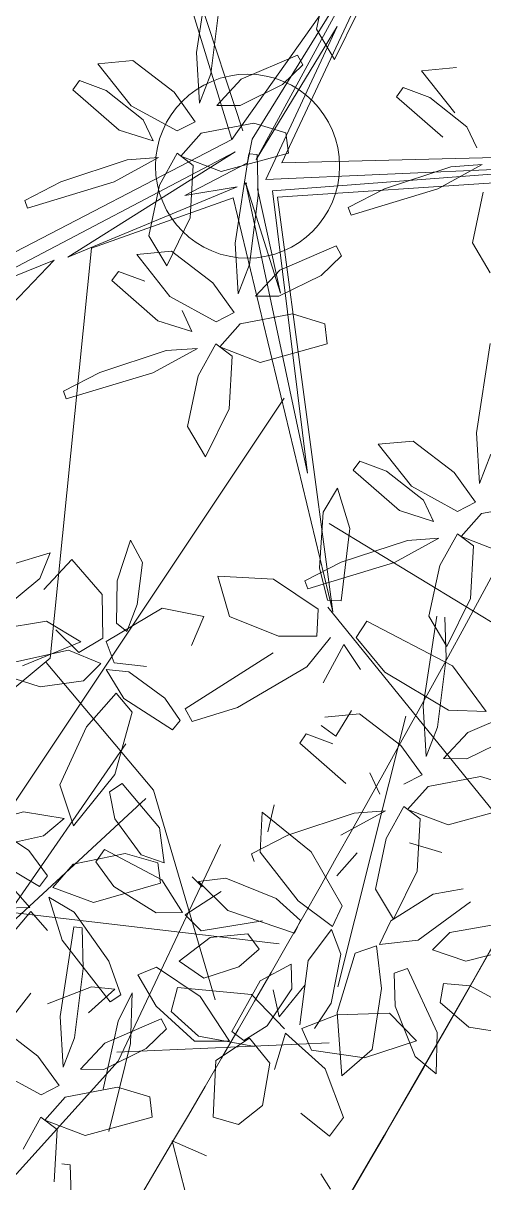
# Model space of a CAD drawing. Header units: millimetres. Extents: x 4980 to 19099, y 3891 to 5773.
# Drawn here: x 8089.62 to 8102.45, y 4383.84 to 4416.18 of the extents above; entities that cross this region are included whole.
import ezdxf

# ---------------------------------------------------------------- set-up
doc = ezdxf.new("R2010")
doc.units = ezdxf.units.MM
for name, color, linetype, lineweight in [('no3_ahşap gorunus on kalın', 34, 'Continuous', 20), ('no3_ölçü tefriş', 252, 'Continuous', 0), ('PLAN YAZI', 4, 'Continuous', 9)]:
    doc.layers.add(name, color=color, linetype=linetype, lineweight=lineweight)

# ---------------------------------------------------------------- blocks, each defined once
blk = doc.blocks.new('p34')
at = {"color": 68}
for p, q in [((1678.405, -14123.875), (1678.119, -14123.164)), ((1678.119, -14123.164), (1679.223, -14123.492)), ((1679.573, -14124.831), (1678.405, -14123.875)), ((1677.269, -14125.649), (1678.225, -14125.068)), ((1678.225, -14125.068), (1679.922, -14125.339)), ((1678.903, -14126.316), (1677.269, -14125.649)), ((1675.098, -14130.847), (1676.139, -14129.606)), ((1676.139, -14129.606), (1676.493, -14129.832)), ((1676.493, -14129.832), (1676.343, -14130.589)), ((1677.758, -14130.572), (1678.887, -14130.385)), ((1678.887, -14130.385), (1680.781, -14130.901)), ((1678.339, -14131.055), (1677.758, -14130.572)), ((1679.813, -14131.374), (1678.339, -14131.055)), ((1678.724, -14133.05), (1679.451, -14132.209)), ((1679.462, -14133.069), (1678.724, -14133.05))]:
    blk.add_line(p, q, dxfattribs=at)
at = {"color": 44}
for p, q in [((1679.44, -14133.399), (1676.031, -14128.502)), ((1676.283, -14137.346), (1673.404, -14131.319)), ((1682.755, -14132.766), (1671.775, -14134.094)), ((1676.318, -14137.098), (1670.396, -14136.858)), ((1692.198, -14143.891), (1694.497, -14136.818)), ((1692.508, -14144.125), (1694.72, -14136.809)), ((1691.114, -14144.782), (1687.482, -14137.116)), ((1692.508, -14144.125), (1687.589, -14137.234)), ((1682.842, -14144.569), (1676.283, -14137.346)), ((1691.944, -14144.122), (1688.533, -14138.654)), ((1688.533, -14138.654), (1691.834, -14144.693)), ((1691.834, -14144.693), (1689.564, -14140.991)), ((1689.564, -14140.991), (1691.56, -14145.247)), ((1692.072, -14144.782), (1691.944, -14144.122)), ((1692.508, -14144.125), (1701.348, -14148.674)), ((1691.114, -14144.782), (1681.141, -14144.583)), ((1692.412, -14144.474), (1697.09, -14147.395)), ((1700.697, -14148.791), (1692.412, -14144.474)), ((1691.56, -14145.247), (1681.376, -14144.838)), ((1681.376, -14144.838), (1691.38, -14145.568)), ((1693.827, -14145.686), (1692.072, -14144.782)), ((1691.245, -14145.741), (1681.275, -14145.128)), ((1690.433, -14153.439), (1692.127, -14145.361)), ((1691.38, -14145.568), (1690.433, -14153.439)), ((1692.127, -14145.361), (1691.165, -14148.417)), ((1691.165, -14148.417), (1691.795, -14145.506)), ((1697.09, -14147.395), (1692.365, -14145.451)), ((1692.365, -14145.451), (1693.827, -14145.686)), ((1689.745, -14157.312), (1691.245, -14145.741)), ((1692.477, -14145.759), (1689.745, -14157.312)), ((1696.426, -14147.139), (1692.477, -14145.759)), ((1696.426, -14147.139), (1697.633, -14158.576)), ((1701.444, -14149.067), (1697.468, -14147.471)), ((1709.373, -14159.799), (1697.468, -14147.471)), ((1691.075, -14151.353), (1700.732, -14165.701)), ((1689.842, -14154.849), (1677.356, -14162.512)), ((1689.888, -14157.183), (1682.828, -14165.969)), ((1697.633, -14158.576), (1701.75, -14161.968)), ((1697.741, -14158.695), (1694.76, -14162.265)), ((1687.725, -14160.227), (1689.649, -14167.77)), ((1694.76, -14162.265), (1693.074, -14168.117)), ((1694.975, -14162.502), (1699.595, -14166.733))]:
    blk.add_line(p, q, dxfattribs=at)
at = {"color": 66}
for p, q in [((1672.087, -14130.966), (1671.902, -14130.222)), ((1676.343, -14130.589), (1675.616, -14131.594)), ((1674.972, -14131.821), (1675.098, -14130.847)), ((1675.616, -14131.594), (1674.972, -14131.821)), ((1675.044, -14132.3), (1676.639, -14131.445)), ((1676.639, -14131.445), (1676.878, -14131.79)), ((1676.878, -14131.79), (1676.379, -14132.479)), ((1674.2, -14132.216), (1673.92, -14132.499)), ((1674.467, -14133.211), (1675.044, -14132.3)), ((1673.386, -14132.626), (1674.396, -14133.275)), ((1676.379, -14132.479), (1675.201, -14133.212)), ((1674.396, -14133.275), (1673.956, -14133.724)), ((1675.201, -14133.212), (1674.467, -14133.211)), ((1673.956, -14133.724), (1672.241, -14133.452)), ((1677.272, -14133.626), (1677.241, -14134.764)), ((1677.501, -14133.601), (1677.272, -14133.626)), ((1677.89, -14136.095), (1677.501, -14133.601)), ((1677.241, -14134.764), (1677.493, -14136.692)), ((1671.792, -14136.131), (1671.058, -14135.243)), ((1671.638, -14136.465), (1672.554, -14135.503)), ((1671.951, -14135.381), (1671.792, -14136.131)), ((1672.554, -14135.503), (1674.621, -14135.305)), ((1674.621, -14135.305), (1674.8, -14135.974)), ((1670.178, -14136.083), (1671.155, -14136.461)), ((1674.8, -14135.974), (1674.036, -14136.66)), ((1675.075, -14136.176), (1674.925, -14136.453)), ((1676.648, -14136.847), (1675.075, -14136.176)), ((1677.814, -14137.507), (1677.89, -14136.095)), ((1670.508, -14137.585), (1671.613, -14136.585)), ((1671.155, -14136.461), (1670.892, -14137.062)), ((1671.613, -14136.585), (1671.927, -14137.595)), ((1674.925, -14136.453), (1675.495, -14137.001)), ((1679.661, -14136.312), (1678.517, -14137.197)), ((1672.054, -14137.426), (1672.614, -14136.724)), ((1674.036, -14136.66), (1672.481, -14136.956)), ((1672.614, -14136.724), (1673.558, -14137.339)), ((1677.328, -14137.572), (1676.648, -14136.847)), ((1677.493, -14136.692), (1677.814, -14137.507)), ((1675.495, -14137.001), (1676.676, -14137.578)), ((1678.517, -14137.197), (1677.929, -14138.025)), ((1672.267, -14138.604), (1672.054, -14137.426)), ((1673.558, -14137.339), (1673.639, -14138.924)), ((1676.676, -14137.578), (1677.328, -14137.572)), ((1678.433, -14138.281), (1679.714, -14137.573)), ((1675.403, -14138.349), (1676.301, -14138.074)), ((1676.301, -14138.074), (1677.762, -14138.346)), ((1677.929, -14138.025), (1678.433, -14138.281)), ((1675.335, -14138.911), (1675.403, -14138.349)), ((1677.762, -14138.346), (1678.334, -14138.985)), ((1673.639, -14138.924), (1672.934, -14139.129)), ((1677.21, -14139.42), (1675.335, -14138.911)), ((1678.334, -14138.985), (1677.21, -14139.42)), ((1678.437, -14138.902), (1677.989, -14139.247)), ((1678.932, -14139.79), (1678.437, -14138.902)), ((1677.989, -14139.247), (1678.078, -14140.708)), ((1673.828, -14140.004), (1674.787, -14139.573)), ((1674.787, -14139.573), (1674.396, -14141.103)), ((1677.63, -14140.231), (1677.599, -14141.368)), ((1677.859, -14140.206), (1677.63, -14140.231))]:
    blk.add_line(p, q, dxfattribs=at)
at = {"color": 64}
for p, q in [((1667.963, -14136.813), (1668.711, -14136.044)), ((1668.711, -14136.044), (1670.178, -14136.083)), ((1669.418, -14137.287), (1667.963, -14136.813)), ((1670.892, -14137.062), (1669.418, -14137.287)), ((1670.004, -14138.943), (1670.508, -14137.585)), ((1671.196, -14138.819), (1670.402, -14139.461)), ((1672.934, -14139.129), (1672.267, -14138.604)), ((1670.402, -14139.461), (1670.004, -14138.943)), ((1693.485, -14141.698), (1693.096, -14139.204)), ((1690.133, -14141.064), (1689.827, -14139.65)), ((1670.648, -14140.517), (1670.379, -14140.941)), ((1688.973, -14140.569), (1689.637, -14141.905)), ((1689.637, -14141.905), (1690.133, -14141.064)), ((1687.212, -14142.232), (1686.239, -14142.146)), ((1686.291, -14143.406), (1687.212, -14142.232)), ((1687.726, -14142.701), (1686.987, -14142.979)), ((1687.912, -14142.955), (1687.726, -14142.701)), ((1686.987, -14142.979), (1685.958, -14143.797)), ((1686.629, -14144.086), (1687.912, -14142.955))]:
    blk.add_line(p, q, dxfattribs=at)
at = {"color": 62}
for p, q in [((1692.836, -14140.366), (1693.088, -14142.294)), ((1693.409, -14143.109), (1693.485, -14141.698)), ((1690.67, -14141.779), (1690.521, -14142.056)), ((1690.521, -14142.056), (1691.09, -14142.603)), ((1692.243, -14142.45), (1690.67, -14141.779)), ((1695.257, -14141.915), (1694.112, -14142.799)), ((1696.229, -14142.001), (1695.257, -14141.915)), ((1695.309, -14143.175), (1696.229, -14142.001)), ((1693.088, -14142.294), (1693.409, -14143.109)), ((1691.09, -14142.603), (1692.271, -14143.18)), ((1692.923, -14143.174), (1692.243, -14142.45)), ((1695.647, -14143.855), (1696.929, -14142.724)), ((1696.743, -14142.47), (1696.004, -14142.748)), ((1696.929, -14142.724), (1696.743, -14142.47)), ((1694.112, -14142.799), (1693.524, -14143.628)), ((1696.004, -14142.748), (1694.975, -14143.566)), ((1692.271, -14143.18), (1692.923, -14143.174)), ((1694.028, -14143.883), (1695.309, -14143.175)), ((1690.998, -14143.952), (1691.896, -14143.677)), ((1691.896, -14143.677), (1693.357, -14143.948)), ((1693.524, -14143.628), (1694.028, -14143.883)), ((1694.975, -14143.566), (1694.7, -14144.158)), ((1685.958, -14143.797), (1685.683, -14144.389)), ((1690.93, -14144.514), (1690.998, -14143.952)), ((1693.357, -14143.948), (1693.929, -14144.588)), ((1694.7, -14144.158), (1695.647, -14143.855)), ((1692.805, -14145.023), (1690.93, -14144.514)), ((1691.807, -14144.554), (1691.776, -14145.691)), ((1692.036, -14144.529), (1691.807, -14144.554)), ((1692.425, -14147.023), (1692.036, -14144.529)), ((1693.929, -14144.588), (1692.805, -14145.023)), ((1694.032, -14144.504), (1693.584, -14144.85)), ((1694.527, -14145.392), (1694.032, -14144.504)), ((1695.424, -14144.684), (1694.55, -14144.624)), ((1694.55, -14144.624), (1695.791, -14145.3)), ((1686.407, -14144.915), (1685.533, -14144.855)), ((1685.533, -14144.855), (1686.774, -14145.531)), ((1688.255, -14145.518), (1686.407, -14144.915)), ((1693.584, -14144.85), (1693.673, -14146.31)), ((1697.273, -14145.287), (1695.424, -14144.684)), ((1695.791, -14145.3), (1698.21, -14146.021)), ((1698.286, -14145.804), (1697.273, -14145.287)), ((1685.816, -14147.036), (1685.51, -14145.623)), ((1686.774, -14145.531), (1689.193, -14146.252)), ((1689.269, -14146.035), (1688.255, -14145.518)), ((1694.833, -14146.806), (1694.527, -14145.392)), ((1691.776, -14145.691), (1692.028, -14147.62)), ((1698.21, -14146.021), (1698.286, -14145.804)), ((1689.193, -14146.252), (1689.269, -14146.035)), ((1693.673, -14146.31), (1694.337, -14147.646)), ((1694.337, -14147.646), (1694.833, -14146.806)), ((1685.32, -14147.877), (1685.816, -14147.036)), ((1689.61, -14147.104), (1689.461, -14147.381)), ((1691.184, -14147.775), (1689.61, -14147.104)), ((1692.349, -14148.435), (1692.425, -14147.023)), ((1694.197, -14147.24), (1693.052, -14148.124)), ((1695.169, -14147.326), (1694.197, -14147.24)), ((1689.461, -14147.381), (1690.03, -14147.929)), ((1694.249, -14148.5), (1695.169, -14147.326)), ((1691.863, -14148.499), (1691.184, -14147.775)), ((1692.028, -14147.62), (1692.349, -14148.435)), ((1695.684, -14147.795), (1694.944, -14148.074)), ((1695.869, -14148.049), (1695.684, -14147.795)), ((1690.03, -14147.929), (1691.211, -14148.505)), ((1693.052, -14148.124), (1692.464, -14148.953)), ((1694.587, -14149.181), (1695.869, -14148.049)), ((1691.211, -14148.505), (1691.863, -14148.499)), ((1692.969, -14149.209), (1694.249, -14148.5)), ((1689.938, -14149.277), (1690.836, -14149.002)), ((1690.836, -14149.002), (1692.297, -14149.274)), ((1692.464, -14148.953), (1692.969, -14149.209)), ((1693.915, -14148.892), (1693.641, -14149.483)), ((1693.641, -14149.483), (1694.587, -14149.181)), ((1689.87, -14149.839), (1689.938, -14149.277)), ((1692.297, -14149.274), (1692.869, -14149.913)), ((1685.72, -14152.341), (1685.331, -14149.847)), ((1691.745, -14150.348), (1689.87, -14149.839)), ((1692.973, -14149.83), (1692.525, -14150.175)), ((1693.468, -14150.717), (1692.973, -14149.83)), ((1692.869, -14149.913), (1691.745, -14150.348)), ((1694.364, -14150.01), (1693.49, -14149.949)), ((1693.49, -14149.949), (1694.731, -14150.625)), ((1692.525, -14150.175), (1692.613, -14151.636)), ((1688.464, -14152.644), (1687.491, -14152.558)), ((1687.544, -14153.818), (1688.464, -14152.644)), ((1687.882, -14154.499), (1689.164, -14153.367)), ((1688.978, -14153.113), (1688.239, -14153.392)), ((1689.164, -14153.367), (1688.978, -14153.113))]:
    blk.add_line(p, q, dxfattribs=at)
at = {"color": 60}
for p, q in [((1696.213, -14150.612), (1694.364, -14150.01)), ((1693.773, -14152.131), (1693.468, -14150.717)), ((1694.731, -14150.625), (1697.15, -14151.347)), ((1697.226, -14151.129), (1696.213, -14150.612)), ((1697.15, -14151.347), (1697.226, -14151.129)), ((1692.613, -14151.636), (1693.277, -14152.972)), ((1685.644, -14153.753), (1685.72, -14152.341)), ((1693.277, -14152.972), (1693.773, -14152.131)), ((1687.491, -14152.558), (1686.347, -14153.442)), ((1685.323, -14152.938), (1685.644, -14153.753)), ((1688.239, -14153.392), (1687.21, -14154.21)), ((1686.347, -14153.442), (1685.759, -14154.271)), ((1686.263, -14154.527), (1687.544, -14153.818)), ((1689.603, -14153.868), (1689.263, -14154.995)), ((1690.003, -14154.531), (1689.603, -14153.868)), ((1684.131, -14154.32), (1685.592, -14154.592)), ((1685.759, -14154.271), (1686.263, -14154.527)), ((1687.21, -14154.21), (1686.935, -14154.801)), ((1685.592, -14154.592), (1686.164, -14155.231)), ((1686.935, -14154.801), (1687.882, -14154.499)), ((1690.117, -14156.083), (1690.003, -14154.531)), ((1689.263, -14154.995), (1689.516, -14157.004)), ((1686.164, -14155.231), (1685.04, -14155.666)), ((1686.267, -14155.148), (1685.819, -14155.493)), ((1686.762, -14156.035), (1686.267, -14155.148)), ((1687.659, -14155.328), (1686.785, -14155.267)), ((1686.785, -14155.267), (1688.026, -14155.943)), ((1689.508, -14155.93), (1687.659, -14155.328)), ((1695.376, -14155.289), (1695.046, -14155.92)), ((1695.755, -14156.423), (1695.376, -14155.289)), ((1685.819, -14155.493), (1685.908, -14156.954)), ((1688.026, -14155.943), (1690.445, -14156.665)), ((1690.521, -14156.447), (1689.508, -14155.93)), ((1695.046, -14155.92), (1695.201, -14157.083)), ((1696.172, -14156.807), (1697.016, -14155.828)), ((1697.016, -14155.828), (1697.795, -14156.658)), ((1687.068, -14157.449), (1686.762, -14156.035)), ((1689.893, -14156.992), (1690.117, -14156.083)), ((1691.398, -14156.399), (1692.948, -14156.309)), ((1692.948, -14156.309), (1692.622, -14157.431)), ((1690.158, -14157.24), (1691.398, -14156.399)), ((1690.445, -14156.665), (1690.521, -14156.447)), ((1695.774, -14157.604), (1695.755, -14156.423)), ((1685.908, -14156.954), (1686.572, -14158.29)), ((1696.163, -14158.025), (1696.172, -14156.807)), ((1689.516, -14157.004), (1689.893, -14156.992)), ((1690.197, -14157.986), (1690.158, -14157.24)), ((1693.346, -14157.432), (1694.498, -14157.193)), ((1694.498, -14157.193), (1696.07, -14158.119)), ((1695.201, -14157.083), (1695.486, -14157.841)), ((1686.415, -14158.836), (1688.797, -14157.582)), ((1686.572, -14158.29), (1687.068, -14157.449)), ((1686.622, -14157.475), (1686.591, -14158.612)), ((1687.24, -14159.943), (1686.851, -14157.449)), ((1688.797, -14157.582), (1689.099, -14158.036)), ((1692.622, -14157.431), (1691.265, -14157.988)), ((1693.688, -14158.233), (1693.346, -14157.432)), ((1695.486, -14157.841), (1695.774, -14157.604)), ((1697.47, -14157.786), (1696.832, -14158.423)), ((1689.099, -14158.036), (1688.303, -14159.003)), ((1689.444, -14158.223), (1688.986, -14158.921)), ((1690.022, -14159.297), (1689.444, -14158.223)), ((1690.48, -14158.847), (1689.815, -14158.033)), ((1691.265, -14157.988), (1690.197, -14157.986)), ((1696.07, -14158.119), (1695.848, -14158.708)), ((1696.832, -14158.423), (1696.163, -14158.025)), ((1691.416, -14158.448), (1693.872, -14160.006)), ((1696.213, -14158.729), (1697.115, -14158.356)), ((1697.115, -14158.356), (1698.671, -14158.692)), ((1685.481, -14160.109), (1686.415, -14158.836)), ((1686.591, -14158.612), (1686.843, -14160.54)), ((1692.415, -14159.973), (1690.48, -14158.847)), ((1695.848, -14158.708), (1694.947, -14158.821)), ((1695.438, -14158.968), (1696.069, -14158.892)), ((1696.069, -14158.892), (1695.585, -14159.711)), ((1696.707, -14159.208), (1696.213, -14158.729)), ((1688.303, -14159.003), (1686.531, -14160.067)), ((1694.436, -14159.7), (1695.438, -14158.968)), ((1697.913, -14159.374), (1696.707, -14159.208)), ((1698.638, -14159.132), (1697.913, -14159.374)), ((1694.017, -14160.326), (1694.436, -14159.7)), ((1695.585, -14159.711), (1694.227, -14160.588)), ((1695.795, -14159.554), (1695.346, -14160.09)), ((1696.628, -14160.49), (1695.795, -14159.554)), ((1685.999, -14160.695), (1684.425, -14160.024)), ((1686.531, -14160.067), (1685.481, -14160.109)), ((1687.164, -14161.355), (1687.24, -14159.943)), ((1689.012, -14160.161), (1687.867, -14161.045)), ((1689.984, -14160.247), (1689.012, -14160.161)), ((1689.24, -14160.066), (1689.673, -14160.779)), ((1693.682, -14160.356), (1692.415, -14159.973)), ((1693.872, -14160.006), (1693.682, -14160.356)), ((1695.346, -14160.09), (1695.84, -14161.824)), ((1689.673, -14160.779), (1690.081, -14160.486)), ((1694.227, -14160.588), (1694.017, -14160.326)), ((1697.372, -14162.109), (1696.628, -14160.49)), ((1686.678, -14161.42), (1685.999, -14160.695)), ((1686.843, -14160.54), (1687.164, -14161.355)), ((1690.499, -14160.715), (1689.759, -14160.994)), ((1690.685, -14160.969), (1690.499, -14160.715)), ((1684.845, -14160.849), (1686.026, -14161.426)), ((1687.867, -14161.045), (1687.279, -14161.873)), ((1689.402, -14162.101), (1690.685, -14160.969)), ((1686.026, -14161.426), (1686.678, -14161.42)), ((1688.731, -14161.812), (1688.456, -14162.403)), ((1684.753, -14162.197), (1685.652, -14161.922)), ((1685.652, -14161.922), (1687.112, -14162.194)), ((1687.279, -14161.873), (1687.784, -14162.129)), ((1695.84, -14161.824), (1696.996, -14163.254)), ((1696.996, -14163.254), (1697.372, -14162.109)), ((1687.112, -14162.194), (1687.684, -14162.833)), ((1686.56, -14163.268), (1684.685, -14162.76)), ((1687.788, -14162.75), (1687.34, -14163.096)), ((1688.283, -14163.638), (1687.788, -14162.75)), ((1687.684, -14162.833), (1686.56, -14163.268)), ((1687.34, -14163.096), (1687.428, -14164.556)), ((1689.179, -14162.93), (1688.305, -14162.87)), ((1688.305, -14162.87), (1689.546, -14163.546)), ((1691.028, -14163.533), (1689.179, -14162.93)), ((1690.376, -14164.008), (1691.742, -14162.89)), ((1691.742, -14162.89), (1691.796, -14164.007)), ((1698.249, -14163.933), (1699.455, -14163.111)), ((1688.588, -14165.051), (1688.283, -14163.638)), ((1692.041, -14164.05), (1691.028, -14163.533)), ((1686.738, -14164.038), (1687.637, -14163.763)), ((1689.097, -14164.035), (1689.669, -14164.674)), ((1689.52, -14165.518), (1690.376, -14164.008)), ((1691.796, -14164.007), (1690.748, -14165.369)), ((1691.966, -14164.267), (1692.041, -14164.05)), ((1694.656, -14164.297), (1695.558, -14164.034)), ((1695.558, -14164.034), (1697.015, -14164.326)), ((1697.724, -14164.642), (1698.249, -14163.933)), ((1699.577, -14163.962), (1697.95, -14164.944)), ((1694.581, -14164.858), (1694.656, -14164.297)), ((1697.015, -14164.326), (1697.578, -14164.974)), ((1687.428, -14164.556), (1688.092, -14165.892)), ((1697.95, -14164.944), (1697.724, -14164.642)), ((1691.362, -14165.305), (1692.758, -14164.734)), ((1693.52, -14164.822), (1692.705, -14165.636)), ((1692.758, -14164.734), (1693.52, -14164.822)), ((1696.449, -14165.393), (1694.581, -14164.858)), ((1697.578, -14164.974), (1696.449, -14165.393)), ((1686.147, -14165.053), (1686.986, -14165.199)), ((1686.986, -14165.199), (1688.161, -14165.937)), ((1688.092, -14165.892), (1688.588, -14165.051)), ((1690.748, -14165.369), (1689.787, -14166.087)), ((1690.681, -14165.914), (1691.362, -14165.305)), ((1696.993, -14165.657), (1697.689, -14165.242)), ((1697.689, -14165.242), (1697.33, -14166.443)), ((1687.409, -14166.478), (1685.942, -14165.419)), ((1689.787, -14166.087), (1689.52, -14165.518)), ((1692.705, -14165.636), (1690.847, -14166.275)), ((1696.027, -14167.028), (1696.993, -14165.657)), ((1698.192, -14165.641), (1697.735, -14166.171)), ((1699.012, -14166.589), (1698.192, -14165.641)), ((1688.161, -14165.937), (1688.482, -14166.597)), ((1690.847, -14166.275), (1690.681, -14165.914)), ((1685.302, -14166.061), (1686.524, -14166.274)), ((1686.524, -14166.274), (1687.011, -14166.752)), ((1689.564, -14166.864), (1689.822, -14166.177)), ((1689.822, -14166.177), (1690.473, -14167.037)), ((1691.835, -14166.715), (1692.155, -14166.281)), ((1692.155, -14166.281), (1693.2, -14166.382)), ((1688.482, -14166.597), (1687.409, -14166.478)), ((1688.43, -14167.825), (1688.57, -14166.633)), ((1688.57, -14166.633), (1689.167, -14166.832)), ((1693.2, -14166.382), (1694.067, -14167.043)), ((1697.33, -14166.443), (1695.994, -14168.167)), ((1686.08, -14167.067), (1684.508, -14166.675)), ((1687.011, -14166.752), (1686.08, -14167.067)), ((1689.167, -14166.832), (1689.674, -14168.492)), ((1689.837, -14168.224), (1689.564, -14166.864)), ((1692.402, -14167.207), (1691.835, -14166.715)), ((1686.89, -14169.062), (1687.704, -14167.274)), ((1687.704, -14167.274), (1688.081, -14167.402)), ((1690.473, -14167.037), (1690.715, -14168.83)), ((1690.934, -14167.82), (1690.946, -14167.137)), ((1690.946, -14167.137), (1691.815, -14167.596)), ((1693.38, -14167.52), (1692.402, -14167.207)), ((1694.067, -14167.043), (1693.38, -14167.52)), ((1694.697, -14167.203), (1693.486, -14168.025)), ((1695.223, -14167.412), (1694.697, -14167.203)), ((1695.696, -14167.972), (1696.027, -14167.028)), ((1688.081, -14167.402), (1688.055, -14168.315)), ((1691.815, -14167.596), (1692.612, -14169.006)), ((1694.712, -14168.291), (1695.223, -14167.412)), ((1685.059, -14168.255), (1685.959, -14167.761)), ((1685.959, -14167.761), (1686.706, -14167.688)), ((1686.706, -14167.688), (1686.801, -14168.219)), ((1688.697, -14169.523), (1688.43, -14167.825)), ((1691.62, -14168.853), (1690.934, -14167.82)), ((1695.778, -14168.701), (1695.384, -14167.918)), ((1695.384, -14167.918), (1695.436, -14169.331)), ((1696.511, -14167.745), (1695.862, -14167.81)), ((1695.862, -14167.81), (1696.605, -14168.47)), ((1697.739, -14168.213), (1696.511, -14167.745)), ((1698.205, -14167.912), (1699.341, -14169.358)), ((1686.801, -14168.219), (1686.008, -14168.908)), ((1690.308, -14168.933), (1689.837, -14168.224)), ((1693.486, -14168.025), (1692.676, -14169.277)), ((1695.994, -14168.167), (1695.696, -14167.972)), ((1688.055, -14168.315), (1687.507, -14169.721)), ((1689.674, -14168.492), (1689.545, -14170.252)), ((1693.652, -14169.275), (1694.712, -14168.291)), ((1686.008, -14168.908), (1684.932, -14169.081)), ((1692.277, -14169.258), (1691.62, -14168.853)), ((1696.202, -14170.599), (1695.778, -14168.701)), ((1686.92, -14170.213), (1686.89, -14169.062)), ((1692.612, -14169.006), (1692.277, -14169.258)), ((1689.545, -14170.252), (1688.697, -14169.523)), ((1692.676, -14169.277), (1693.652, -14169.275)), ((1695.436, -14169.331), (1696.049, -14171.78)), ((1687.507, -14169.721), (1686.92, -14170.213))]:
    blk.add_line(p, q, dxfattribs=at)
at = {"color": 0}
blk.add_circle((1692.072, -14144.874, 33.324), 2.566, dxfattribs=at)
blk.add_circle((1692.127, -14145.361), 0.0214)

msp = doc.modelspace()

# ---------------------------------------------------------------- linework, layer by layer
at = {"layer": 'no3_ahşap gorunus on kalın', "elevation": -0.527}
msp.add_lwpolyline([(8121.453, 4427.206, -0.065201), (8053.107, 4318.254), (8026.124, 4340.545, 0.065175), (8089.639, 4441.798), (8121.453, 4427.206)], format="xyb", dxfattribs=at)
msp.add_lwpolyline([(8114.8, 4424.756, -0.060082), (8052.417, 4325.309), (8033.142, 4341.233, 0.059783), (8092.075, 4435.18)], format="xyb", close=True, dxfattribs=at)
at = {"layer": 'no3_ahşap gorunus on kalın'}
for radius, start in [(460.24, 292.24163), (495.24, 290.59517)]:
    msp.add_arc((7671.303, 4633.672, -0.527), radius, start, 350.28285, dxfattribs=at)
at = {"layer": 'PLAN YAZI', "color": 154, "elevation": -0.527}
msp.add_lwpolyline([(5277.498, 4320.083), (8065.522, 4320.083, 0.177706), (8252.392, 4388.665, 0.177706)], format="xyb", dxfattribs=at)
at = {"layer": 'PLAN YAZI', "color": 154}
for radius, start, end in [(495.24, 290.59517, 350.25481), (588.235, 287.226616, 350.254812)]:
    msp.add_arc((7671.303, 4633.672, -0.527), radius, start, end, dxfattribs=at)

# ---------------------------------------------------------------- block references
at = {"layer": 'no3_ölçü tefriş', "xscale": -1, "rotation": 0.2328300535295913}
for p in [(9730.449, 18563.826), (9711.081, 18531.275)]:
    msp.add_blockref('p34', p, dxfattribs=at)

doc.saveas('drawing.dxf')
